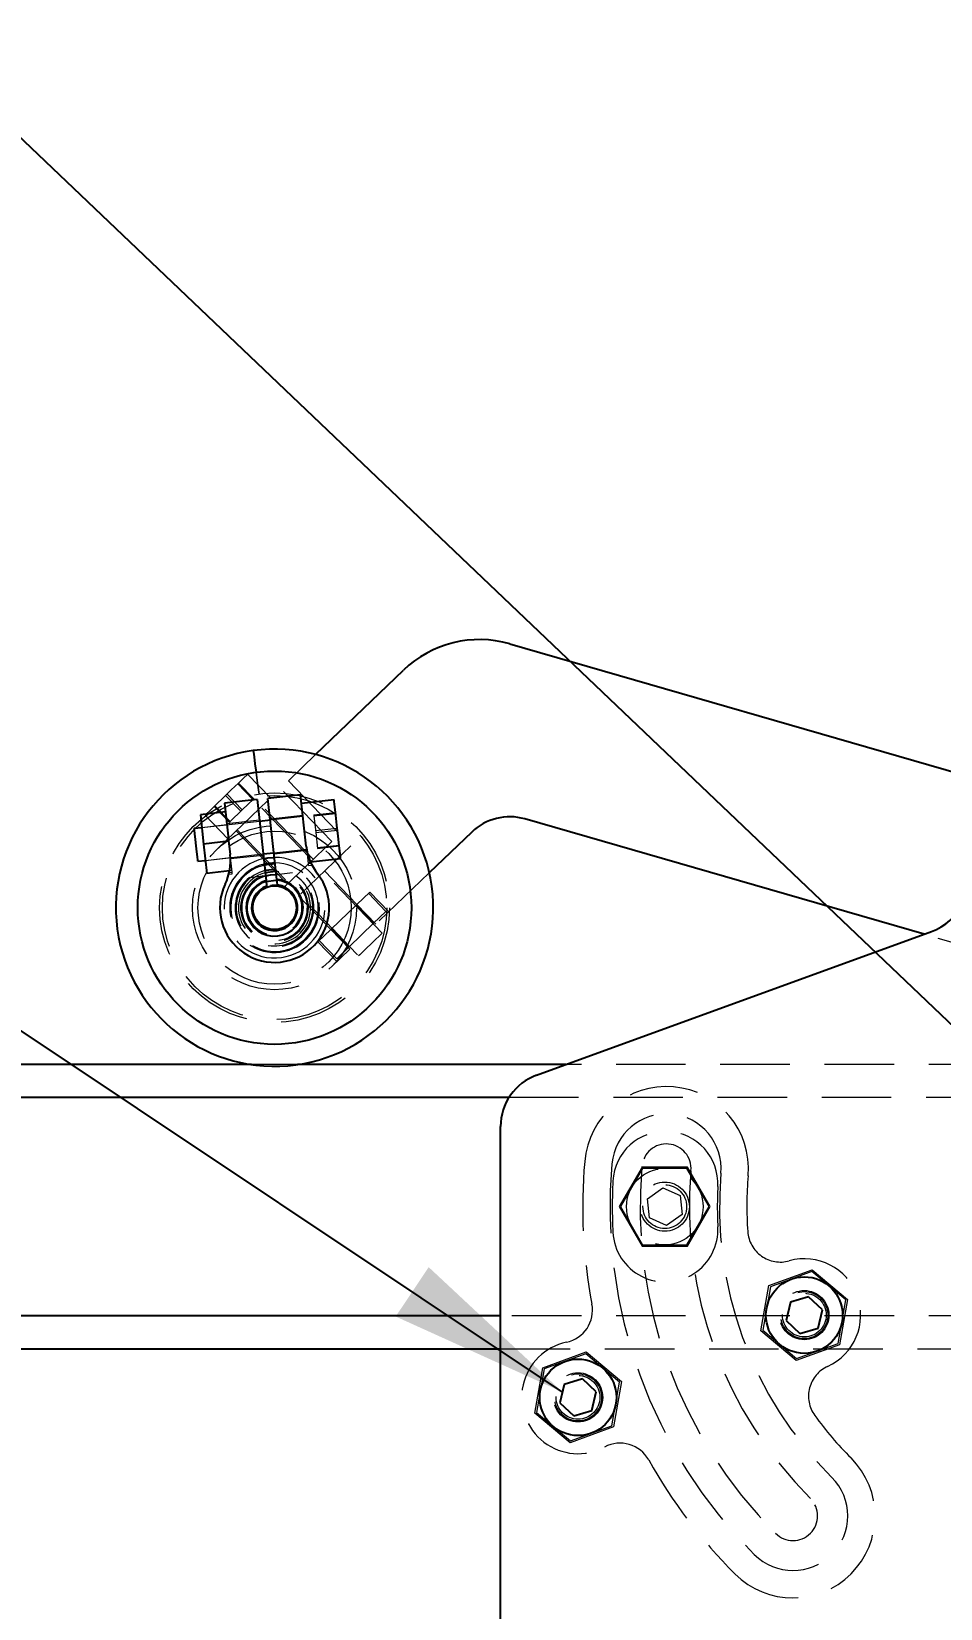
# Model space of a CAD drawing. Header units: millimetres. Extents: x 2 to 418, y 2 to 295.
# Drawn here: x 55.65 to 72.26, y 204.2 to 233.05 of the extents above; entities that cross this region are included whole.
import ezdxf

# ---------------------------------------------------------------- set-up
doc = ezdxf.new("R2010")
doc.units = ezdxf.units.MM
doc.linetypes.add('HIDDEN', pattern=[1.905, 1.27, -0.635])
doc.styles.add('SLDTEXTSTYLE0', font='TXT', dxfattribs={"width": 0.75})
doc.dimstyles.new('SLDDIMSTYLE0', dxfattribs={"dimtxt": 0.18, "dimasz": 1.016, "dimexe": 0, "dimexo": 0.0625, "dimgap": 0, "dimtad": 0, "dimtih": 1, "dimtoh": 1, "dimdec": 0, "dimrnd": 1e-09, "dimzin": 0, "dimdsep": 46, "dimtxsty": 'Standard', "dimblk1": 'DOT', "dimblk2": 'DOT', "dimsah": 1, "dimcen": 0.09, "dimadec": 0, "dimazin": 0, "dimtfac": 1.016, "dimtdec": 0, "dimtofl": 0, "dimtmove": 0, "dimatfit": 3, "dimldrblk": 'DOT', "dimfxl": 1, "dimfrac": 2, "dimtolj": 1, "dimtzin": 0, "dimarcsym": 0})
doc.dimstyles.new('SLDDIMSTYLE1', dxfattribs={"dimtxt": 0.18, "dimasz": 3.302, "dimexe": 0, "dimexo": 0.0625, "dimgap": 0, "dimtad": 0, "dimtih": 1, "dimtoh": 1, "dimdec": 0, "dimrnd": 1e-09, "dimzin": 0, "dimdsep": 46, "dimtxsty": 'Standard', "dimsah": 1, "dimcen": 0.09, "dimadec": 0, "dimazin": 0, "dimtfac": 3.302, "dimtdec": 0, "dimtofl": 0, "dimtmove": 0, "dimatfit": 3, "dimfxl": 1, "dimfrac": 2, "dimtolj": 1, "dimtzin": 0, "dimarcsym": 0})
doc.dimstyles.new('SLDDIMSTYLE2', dxfattribs={"dimtxt": 3.5, "dimasz": 3.302, "dimexe": 0, "dimexo": 0.0625, "dimgap": 0.875, "dimtad": 1, "dimlfac": 5, "dimrnd": 1e-09, "dimzin": 12, "dimdsep": 46, "dimtxsty": 'SLDTEXTSTYLE0', "dimsah": 1, "dimcen": 0.09, "dimadec": 0, "dimazin": 3, "dimtfac": 1, "dimtofl": 0, "dimtmove": 0, "dimatfit": 3, "dimfxl": 1, "dimfrac": 2, "dimtolj": 1, "dimtzin": 12, "dimarcsym": 0})
doc.dimstyles.new('SLDDIMSTYLE4', dxfattribs={"dimtxt": 3.5, "dimasz": 3.302, "dimexe": 0, "dimexo": 0.0625, "dimgap": 0.875, "dimtad": 1, "dimdec": 4, "dimlfac": 5, "dimzin": 12, "dimdsep": 46, "dimtxsty": 'SLDTEXTSTYLE0', "dimsah": 1, "dimcen": 0.09, "dimazin": 3, "dimtfac": 1, "dimtofl": 0, "dimtmove": 0, "dimatfit": 3, "dimfxl": 1, "dimfrac": 2, "dimtolj": 1, "dimtzin": 12, "dimarcsym": 0})

# ---------------------------------------------------------------- blocks, each defined once
blk = doc.blocks.new('_D_2')
at = {"color": 7, "linetype": 'Continuous', "lineweight": 18}
blk.add_arc((30.799, 201.552), 66.419, 0, 20, dxfattribs=at)
for points in [[(93.213, 224.269), (93.783, 220.977), (94.746, 221.301)], [(97.218, 201.552), (97.644, 204.866), (96.628, 204.841)]]:
    blk.add_solid(points, dxfattribs=at)
at = {"color": 7, "linetype": 'Continuous', "lineweight": 18, "insert": (99.753, 218.553), "char_height": 3.5, "attachment_point": 1, "rotation": 281.0095, "style": 'SLDTEXTSTYLE0'}
blk.add_mtext('20°', dxfattribs=at)
blk = doc.blocks.new('_D_3')
at = {"color": 7, "linetype": 'Continuous', "lineweight": 18}
for p, q in [((51.224, 210.552), (51.224, 178.552)), ((117.224, 200.552), (117.224, 178.552)), ((117.224, 179.552), (51.224, 179.552))]:
    blk.add_line(p, q, dxfattribs=at)
for points in [[(51.224, 179.552), (54.526, 179.044), (54.526, 180.06)], [(117.224, 179.552), (113.922, 180.06), (113.922, 179.044)]]:
    blk.add_solid(points, dxfattribs=at)
at = {"color": 7, "linetype": 'Continuous', "lineweight": 18, "insert": (80.344, 184.064), "char_height": 3.5, "attachment_point": 1, "style": 'SLDTEXTSTYLE0'}
blk.add_mtext('330', dxfattribs=at)
blk = doc.blocks.new('_Dot')
at = {"color": 0, "linetype": 'ByBlock', "lineweight": -2}
blk.add_line((-0.5, 0), (-1, 0), dxfattribs=at)
at = {"color": 0, "linetype": 'ByBlock', "const_width": 0.5}
blk.add_lwpolyline([(-0.25, 0, 1), (0.25, 0, 1)], format="xyb", close=True, dxfattribs=at)

msp = doc.modelspace()

# ---------------------------------------------------------------- linework, layer by layer
at = {"color": 7, "linetype": 'Continuous', "lineweight": 25}
for p, q in [((64.390173, 221.847072), (73.630937, 219.17436)), ((60.841237, 219.822703), (62.448477, 221.367683)), ((59.771611, 218.998102), (59.175267, 218.931971)), ((59.771611, 218.998102), (59.935804, 217.517473)), ((60.566737, 219.086278), (59.970393, 219.020146)), ((60.134586, 217.539517), (59.970393, 219.020146)), ((60.671051, 218.145609), (60.566737, 219.086278)), ((61.180716, 218.993384), (60.584371, 218.927253)), ((59.192901, 218.772946), (58.735703, 218.722245)), ((58.735703, 218.722245), (58.795221, 218.185535)), ((59.175267, 218.931971), (59.247926, 218.276757)), ((58.762156, 218.483708), (58.623009, 218.468277)), ((60.014479, 218.622583), (59.815698, 218.600539)), ((63.695032, 218.404673), (62.920254, 217.659907)), ((71.961817, 216.534159), (64.665881, 218.644367)), ((59.252419, 218.236236), (58.795221, 218.185535)), ((58.795221, 218.185535), (58.854741, 217.648825)), ((59.247926, 218.276757), (59.252419, 218.236236)), ((59.252419, 218.236236), (59.256913, 218.195715)), ((59.256913, 218.195715), (59.279581, 217.991303)), ((58.689142, 217.871932), (58.828289, 217.887363)), ((59.881829, 218.004195), (60.080611, 218.026239)), ((60.101125, 217.841253), (59.902343, 217.819209)), ((60.747201, 217.858689), (61.299752, 217.919964)), ((59.268146, 217.69467), (58.854741, 217.648825)), ((59.935804, 217.517473), (59.947089, 217.415724)), ((60.14587, 217.437768), (60.134586, 217.539517)), ((64.881599, 213.95717), (72.100086, 216.584485)), ((59.669109, 214.152227), (51.506804, 214.152227)), ((65.417512, 214.152227), (60.513769, 214.152227)), ((51.22362, 213.552227), (64.378608, 213.552227)), ((64.223619, 201.552227), (64.223619, 213.017478)), ((69.521428, 209.806227), (69.441546, 209.469153)), ((69.853284, 209.905584), (69.521428, 209.806227)), ((70.105258, 209.667867), (69.853284, 209.905584)), ((64.223619, 209.552227), (51.22362, 209.552227)), ((69.441546, 209.469153), (69.69352, 209.231436)), ((70.025375, 209.330793), (70.105258, 209.667867)), ((69.69352, 209.231436), (70.025375, 209.330793)), ((51.506804, 208.952227), (64.223619, 208.952227)), ((65.386781, 208.301338), (65.306899, 207.964264)), ((65.718636, 208.400695), (65.386781, 208.301338)), ((65.97061, 208.162978), (65.718636, 208.400695)), ((65.890728, 207.825904), (65.97061, 208.162978)), ((65.306899, 207.964264), (65.558872, 207.726547)), ((65.558872, 207.726547), (65.890728, 207.825904))]:
    msp.add_line(p, q, dxfattribs=at)
at = {"color": 7, "linetype": 'HIDDEN', "lineweight": 18}
for p, q in [((60.344059, 219.344783), (60.841237, 219.822703)), ((59.696845, 219.000058), (59.419643, 219.288431)), ((59.709739, 219.012453), (59.432535, 219.300825)), ((60.015205, 219.028668), (59.599401, 219.461227)), ((60.344059, 219.344783), (61.487517, 218.155245)), ((59.051931, 218.102708), (60.199872, 219.206181)), ((59.474406, 218.786237), (59.197204, 219.074609)), ((59.500194, 218.811026), (59.222992, 219.099398)), ((59.500194, 218.811026), (59.709739, 219.012453)), ((61.135429, 218.232923), (60.199872, 219.206181)), ((58.820795, 218.712781), (59.236598, 218.280222)), ((59.264861, 218.58481), (58.98766, 218.873182)), ((59.277755, 218.597204), (59.000554, 218.885577)), ((59.277755, 218.597204), (59.500194, 218.811026)), ((62.059799, 216.555364), (59.842182, 218.862347)), ((60.799367, 217.909878), (59.863809, 218.883137)), ((60.60862, 218.708593), (60.012275, 218.642462)), ((60.610824, 218.688715), (60.014479, 218.622583)), ((60.808663, 218.719249), (61.206226, 218.763337)), ((60.808663, 218.719249), (60.810635, 218.701473)), ((60.810635, 218.701473), (61.208198, 218.74556)), ((60.810635, 218.701473), (60.844642, 218.39481)), ((59.815698, 218.600539), (58.762156, 218.483708)), ((59.219353, 218.534408), (58.762156, 218.483708)), ((59.813494, 218.620418), (59.217149, 218.554286)), ((59.264861, 218.58481), (59.277755, 218.597204)), ((59.387994, 218.425753), (60.323552, 217.452495)), ((59.409622, 218.446543), (61.627239, 216.13956)), ((60.840699, 218.430362), (61.238262, 218.47445)), ((60.844642, 218.39481), (61.242205, 218.438898)), ((60.844642, 218.39481), (60.876678, 218.105924)), ((60.080611, 218.026239), (60.676955, 218.09237)), ((60.270311, 217.401316), (61.135429, 218.232923)), ((61.487517, 218.155245), (60.478212, 217.185037)), ((60.874707, 218.1237), (61.27227, 218.167787)), ((60.876678, 218.105924), (61.274241, 218.150012)), ((58.828289, 217.887363), (59.881829, 218.004195)), ((58.828289, 217.887363), (59.285485, 217.938064)), ((59.315244, 217.669709), (59.279581, 217.991303)), ((59.28769, 217.918185), (59.884034, 217.984317)), ((60.082816, 218.006361), (60.67916, 218.072492)), ((60.703408, 217.853832), (60.747201, 217.858689)), ((60.760181, 217.829944), (60.706714, 217.824015)), ((60.710021, 217.794198), (60.772312, 217.801106)), ((60.758147, 217.831241), (60.876394, 217.640863)), ((60.768387, 217.810317), (60.876394, 217.640863)), ((59.25626, 217.632984), (59.31855, 217.639892)), ((59.261778, 217.66378), (59.315244, 217.669709)), ((59.311937, 217.699526), (59.268146, 217.69467)), ((59.63277, 217.576307), (59.925679, 217.608789)), ((60.12446, 217.630833), (60.417368, 217.663315)), ((61.596324, 217.080806), (61.007268, 217.693599)), ((62.920254, 217.659907), (61.942169, 216.71971)), ((60.531453, 217.236215), (61.120507, 216.623423)), ((61.832919, 217.308237), (61.595667, 217.080175)), ((62.126726, 216.952601), (61.807944, 217.28423)), ((61.832919, 217.308237), (62.179421, 216.94777)), ((61.595667, 217.080175), (61.121165, 216.624053)), ((61.893478, 216.728388), (61.574695, 217.060016)), ((61.901963, 216.736543), (61.58318, 217.068172)), ((61.595667, 217.080175), (61.942169, 216.71971)), ((62.126726, 216.952601), (61.901963, 216.736543)), ((61.142136, 216.644213), (61.460919, 216.312584)), ((61.901963, 216.736543), (61.452434, 216.304428)), ((61.121165, 216.624053), (60.883913, 216.395993)), ((60.883913, 216.395993), (61.230415, 216.035526)), ((61.227669, 216.08837), (60.908887, 216.419999)), ((61.121165, 216.624053), (61.467667, 216.263588)), ((61.452434, 216.304428), (61.133652, 216.636057)), ((73.44143, 216.10621), (71.961817, 216.534159)), ((61.467667, 216.263588), (61.130949, 215.939912)), ((61.452434, 216.304428), (61.227669, 216.08837)), ((60.513769, 214.152227), (59.669109, 214.152227)), ((75.223619, 214.152227), (65.417512, 214.152227)), ((64.378608, 213.552227), (75.223619, 213.552227)), ((66.807927, 212.272227), (66.392235, 211.552227)), ((66.819474, 212.252227), (66.415329, 211.552227)), ((67.639311, 212.272227), (66.807927, 212.272227)), ((67.627764, 212.252227), (66.819474, 212.252227)), ((68.03191, 211.552227), (67.627764, 212.252227)), ((68.055003, 211.552227), (67.639311, 212.272227)), ((66.907861, 211.694694), (67.18912, 211.896915)), ((67.18912, 211.896915), (67.504879, 211.754448)), ((67.504879, 211.754448), (67.539377, 211.409759)), ((66.392235, 211.552227), (66.807927, 210.832227)), ((66.415329, 211.552227), (66.819474, 210.852227)), ((66.94236, 211.350006), (66.907861, 211.694694)), ((67.627764, 210.852227), (68.03191, 211.552227)), ((67.639311, 210.832227), (68.055003, 211.552227)), ((67.258118, 211.207539), (66.94236, 211.350006)), ((67.539377, 211.409759), (67.258118, 211.207539)), ((66.807927, 210.832227), (67.639311, 210.832227)), ((66.819474, 210.852227), (67.627764, 210.852227)), ((69.127679, 210.110336), (69.919775, 210.398635)), ((69.91376, 210.364521), (69.154216, 210.088069)), ((70.532946, 209.844962), (69.91376, 210.364521)), ((69.919775, 210.398635), (70.565498, 209.85681)), ((68.981305, 209.28021), (69.127679, 210.110336)), ((69.154216, 210.088069), (69.013857, 209.292058)), ((70.392588, 209.048951), (70.532946, 209.844962)), ((70.565498, 209.85681), (70.419125, 209.026684)), ((75.223619, 209.552227), (64.223619, 209.552227)), ((69.627028, 208.738385), (68.981305, 209.28021)), ((69.013857, 209.292058), (69.633044, 208.772499)), ((64.223619, 208.952227), (75.223619, 208.952227)), ((64.993032, 208.605447), (65.785128, 208.893747)), ((65.779113, 208.859632), (65.019568, 208.58318)), ((66.398299, 208.340073), (65.779113, 208.859632)), ((65.785128, 208.893747), (66.430851, 208.351921)), ((70.419125, 209.026684), (69.627028, 208.738385)), ((69.633044, 208.772499), (70.392588, 209.048951)), ((64.846658, 207.775322), (64.993032, 208.605447)), ((65.019568, 208.58318), (64.87921, 207.78717)), ((66.257941, 207.544062), (66.398299, 208.340073)), ((66.430851, 208.351921), (66.284477, 207.521795)), ((65.492381, 207.233496), (64.846658, 207.775322)), ((64.87921, 207.78717), (65.498396, 207.267611)), ((66.284477, 207.521795), (65.492381, 207.233496)), ((65.498396, 207.267611), (66.257941, 207.544062))]:
    msp.add_line(p, q, dxfattribs=at)
at = {"color": 8, "linetype": 'Continuous', "lineweight": 25, "flags": 128}
msp.add_lwpolyline([(59.700457, 219.894833), (59.704562, 219.864662), (59.716253, 219.778745), (59.733749, 219.65016), (59.754385, 219.498485)], dxfattribs=at)
at = {"color": 7, "linetype": 'HIDDEN', "lineweight": 18, "flags": 128}
for points in [[(59.754385, 219.498485), (59.775023, 219.346809), (59.792519, 219.218225), (59.804209, 219.132307), (59.808314, 219.102136), (59.804209, 219.132307), (59.792519, 219.218225), (59.775023, 219.346809), (59.754385, 219.498485), (59.733749, 219.65016), (59.716253, 219.778745), (59.704562, 219.864662), (59.700457, 219.894833)], [(59.599401, 219.461227), (59.589541, 219.451749), (59.532467, 219.396886), (59.431856, 219.300171), (59.301295, 219.174668), (59.158416, 219.037324), (59.022518, 218.90669), (58.911954, 218.800409), (58.841656, 218.732834), (58.820795, 218.712781)], [(60.671051, 218.145609), (60.687003, 218.001764), (60.69943, 217.889698), (60.707319, 217.818571), (60.710021, 217.794198)], [(59.31855, 217.639892), (59.315849, 217.664264), (59.315244, 217.669709)], [(62.059799, 216.555364), (62.047343, 216.54339), (62.004145, 216.501865), (61.936492, 216.436833), (61.854686, 216.358196), (61.77118, 216.277924), (61.698686, 216.20824), (61.648243, 216.15975), (61.627528, 216.139838), (61.627239, 216.13956)]]:
    msp.add_lwpolyline(points, dxfattribs=at)
at = {"color": 7, "linetype": 'Continuous', "lineweight": 25, "flags": 128}
for points in [[(61.299752, 217.919964), (61.298246, 217.933558), (61.289519, 218.012242), (61.274137, 218.15095), (61.254177, 218.330947), (61.232333, 218.527925), (61.211557, 218.715279), (61.194653, 218.867707), (61.183906, 218.964624), (61.180716, 218.993384)], [(58.689142, 217.871932), (58.687236, 217.889106), (58.680632, 217.948661), (58.670289, 218.041928), (58.657782, 218.15471), (58.645016, 218.269836), (58.633933, 218.369778), (58.62622, 218.439321), (58.623053, 218.467879), (58.623009, 218.468277)], [(59.891248, 217.919265), (59.967403, 217.93291), (60.09003, 217.941309)], [(60.103347, 217.821221), (60.101571, 217.821246), (59.904565, 217.799177)], [(60.114467, 217.720931), (59.925528, 217.701364), (59.915686, 217.698887)], [(60.118926, 217.680737), (60.111311, 217.681011), (59.920144, 217.658694)], [(60.125624, 217.620335), (60.010547, 217.615832), (59.926842, 217.598291)], [(60.138812, 217.519061), (60.116461, 217.520684), (59.937236, 217.496937)]]:
    msp.add_lwpolyline(points, dxfattribs=at)
at = {"color": 7, "linetype": 'Continuous', "lineweight": 25}
for centre, radius in [((60.091439, 217.02131), 2.5), ((60.091439, 217.02131), 0.4), ((69.773402, 209.56851), 0.7), ((65.638754, 208.063621), 0.7)]:
    msp.add_circle(centre, radius, dxfattribs=at)
at = {"color": 7, "linetype": 'HIDDEN', "lineweight": 18}
for centre, radius in [((60.091439, 217.02131), 2.1), ((60.091439, 217.02131), 2.05), ((60.091439, 217.02131), 1.5), ((60.091439, 217.02131), 1.4), ((60.091439, 217.02131), 0.42), ((67.223619, 211.552227), 0.7), ((67.223619, 211.552227), 0.45), ((67.223619, 211.552227), 0.4), ((69.773402, 209.56851), 0.45), ((69.773402, 209.56851), 0.43), ((69.773402, 209.56851), 0.4), ((65.638754, 208.063621), 0.45), ((65.638754, 208.063621), 0.43), ((65.638754, 208.063621), 0.4)]:
    msp.add_circle(centre, radius, dxfattribs=at)
at = {"color": 7, "linetype": 'Continuous', "lineweight": 25}
for centre, radius, start, end in [((63.834488, 219.925819), 2, 73.8685114, 133.8685114), ((60.091439, 217.02131), 2.9, 97.7482948, 277.7482948), ((60.091439, 217.02131), 2.9, 277.7482948, 97.7482948), ((64.388038, 217.683741), 1, 73.8685114, 133.8685114), ((61.664959, 218.255829), 1, 186.3279422, 218.1162728), ((58.285674, 217.881084), 1, 334.5396115, 6.3279422), ((60.091439, 217.02131), 1, 154.5396115, 38.1162728), ((60.091439, 217.02131), 0.52, 107.4154314, 85.240453), ((60.091439, 217.02131), 0.42, 110.1020892, 82.5537952), ((71.758066, 217.524178), 1, 290, 335), ((65.223619, 213.017478), 1, 110, 180)]:
    msp.add_arc(centre, radius, start, end, dxfattribs=at)
at = {"color": 7, "linetype": 'HIDDEN', "lineweight": 18}
for centre, radius, start, end in [((60.091439, 217.02131), 0.92, 102.5680733, 277.7482948), ((60.091439, 217.02131), 0.82, 103.3326686, 277.7482948), ((60.091439, 217.02131), 0.8, 103.5086979, 312.1315607), ((60.091439, 217.02131), 0.92, 277.7482948, 90.0878111), ((60.091439, 217.02131), 0.82, 277.7482948, 89.3232158), ((60.091439, 217.02131), 0.8, 312.1315607, 89.1471864), ((60.091439, 217.02131), 0.72, 129.5715714, 63.0843129), ((60.091439, 217.02131), 0.7, 104.5411529, 312.1315607), ((60.091439, 217.02131), 0.66, 105.0426842, 277.7482948), ((60.091439, 217.02131), 0.62, 110.1020892, 82.5537952), ((60.091439, 217.02131), 0.6, 105.9220104, 277.7482948), ((60.091439, 217.02131), 0.7, 312.1315607, 88.1147315), ((60.091439, 217.02131), 0.66, 277.7482948, 87.6132001), ((60.091439, 217.02131), 0.6, 277.7482948, 86.7338739), ((60.091439, 217.02131), 0.5, 312.1315607, 84.5634864), ((60.091439, 217.02131), 0.5, 107.9632038, 312.1315607), ((67.254061, 212.249473), 1.5, 355, 175), ((67.254061, 212.249473), 1, 355, 175), ((67.234583, 211.970914), 0.96, 357, 177), ((67.254061, 212.249473), 0.45, 355, 175), ((75.223619, 211.552227), 9.5, 175, 190.806166), ((75.223619, 211.552227), 9, 175, 225), ((75.223619, 211.552227), 8.96, 177, 183), ((75.223619, 211.552227), 8.45, 175, 225), ((75.223619, 211.552227), 7.55, 175, 225), ((75.223619, 211.552227), 7, 175, 225), ((75.223619, 211.552227), 6.5, 175, 184.0132157), ((75.223619, 211.552227), 7.04, 177, 183), ((67.234583, 211.133539), 0.96, 183, 3), ((69.338086, 211.139306), 0.6, 184.0132157, 285.4896792), ((69.773402, 209.56851), 1.03, 294.5103208, 105.4896792), ((65.302722, 209.658608), 0.6, 281.8971244, 10.806166), ((65.638754, 208.063621), 1.03, 101.8971244, 298.1028756), ((70.449619, 208.085395), 0.6, 114.5103208, 215.9867843), ((75.223619, 211.552227), 6.5, 215.9867843, 225), ((66.406576, 206.625793), 0.6, 29.193834, 118.1028756), ((75.223619, 211.552227), 9.5, 209.193834, 225), ((69.566765, 205.895373), 1.5, 225, 45), ((69.566765, 205.895373), 1, 225, 45), ((69.566765, 205.895373), 0.45, 225, 45)]:
    msp.add_arc(centre, radius, start, end, dxfattribs=at)
for points, knots in [([(60.757594, 217.835485), (60.764552, 217.819947), (60.778467, 217.78887), (60.769636, 217.809356), (60.759064, 217.832297), (60.757594, 217.835485)], [0, 0, 0, 0, 0.46266194, 0.925312433, 1, 1, 1, 1]), ([(59.25601, 217.635235), (59.256619, 217.638738), (59.257336, 217.642855), (59.262341, 217.66626), (59.263088, 217.669753)], [0, 0, 0, 0, 0.850734558, 1, 1, 1, 1])]:
    msp.add_open_spline(points, degree=3, knots=knots, dxfattribs=at)

# ---------------------------------------------------------------- dimensions: what is measured, and where the dimension line sits
at = {"color": 7, "linetype": 'Continuous', "lineweight": 18}
dim = msp.add_angular_dim_2l(base=(96.209266, 213.085769), line1=((90.162429, 223.15864), (107.057926, 229.308098)), line2=((117.223619, 201.552227), (64.223619, 201.552227)), dimstyle='SLDDIMSTYLE4', dxfattribs=at)
dim.commit()
dim.dimension.update_dxf_attribs({"geometry": '_D_2', "text_midpoint": (95.995919, 214.236356), "dimtype": 162})
dim = msp.add_linear_dim(base=(51.223619, 179.552227), p1=(117.223619, 201.552227), p2=(51.223619, 211.552227), dimstyle='SLDDIMSTYLE2', dxfattribs=at)
dim.commit()
dim.dimension.update_dxf_attribs({"geometry": '_D_3', "text_midpoint": (84.223619, 179.552227), "dimtype": 160})

# ---------------------------------------------------------------- leaders
at = {"color": 7, "linetype": 'Continuous', "lineweight": 0}
for points, dimstyle in [([(73.652366, 213.743217), (45.143191, 240.927726)], 'SLDDIMSTYLE0'), ([(65.353608, 208.161361), (44.362033, 222.169813)], 'SLDDIMSTYLE1')]:
    msp.add_leader(points, dimstyle=dimstyle, dxfattribs=at)

doc.saveas('drawing.dxf')
